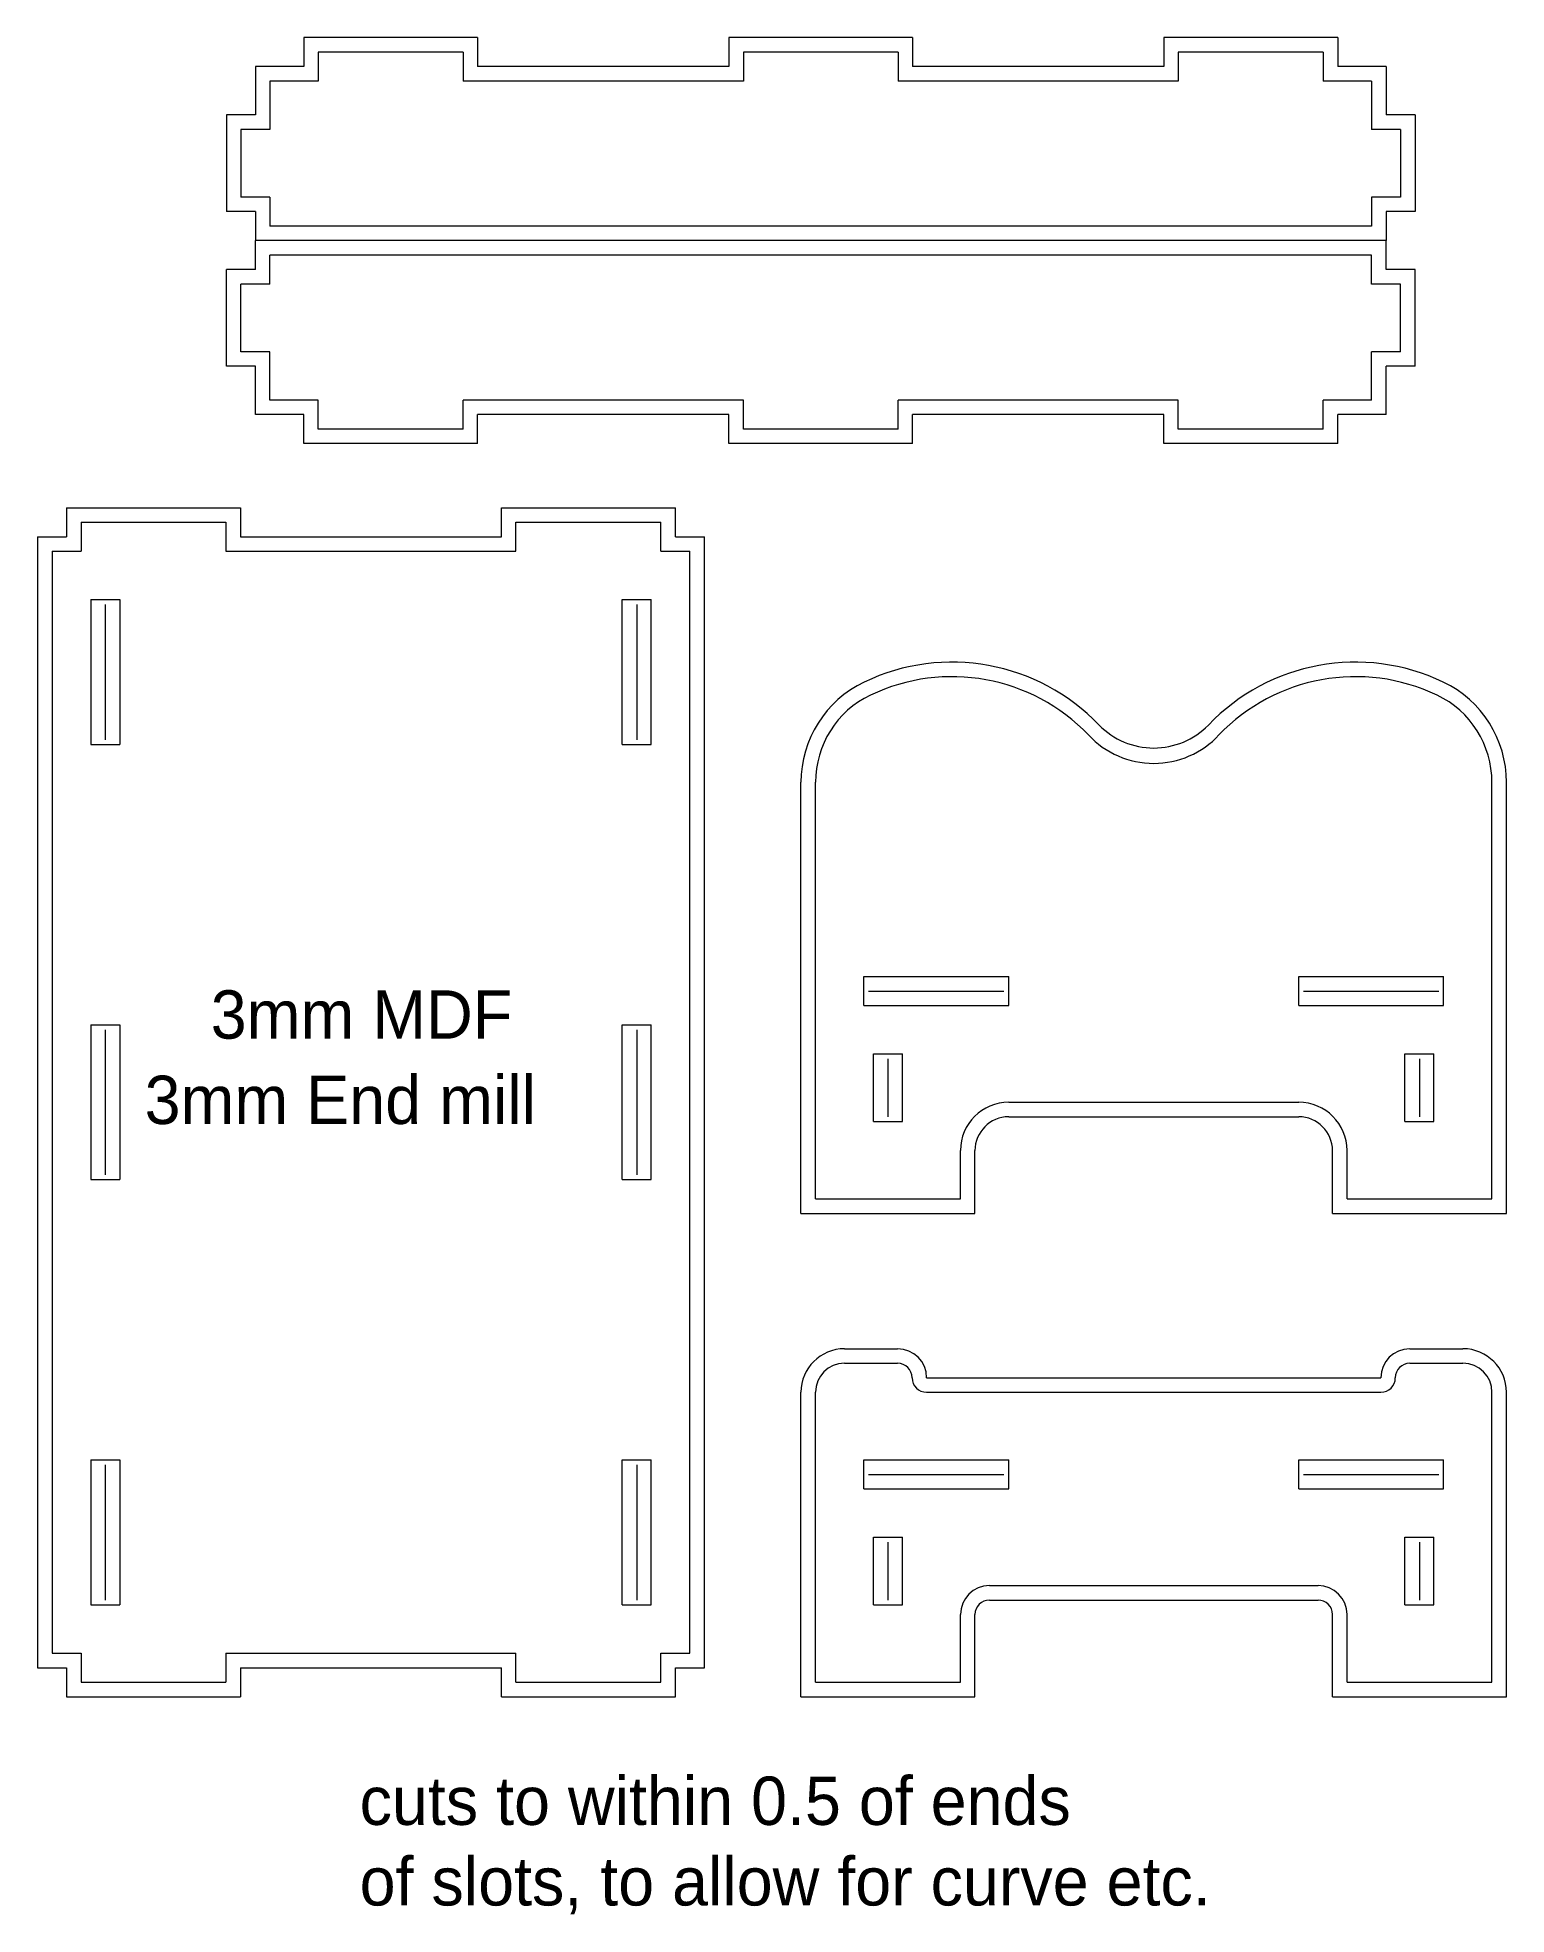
# Model space of a CAD drawing. Header units: millimetres. Extents: x 3 to 155, y -18 to 176.
import ezdxf

# ---------------------------------------------------------------- set-up
doc = ezdxf.new("R2010")
doc.units = ezdxf.units.MM
doc.layers.get('0').update_dxf_attribs({"linetype": 'CONTINUOUS', "lineweight": 0})
doc.layers.add('cut', color=5, linetype='CONTINUOUS', lineweight=0)
doc.layers.add('text', color=7, linetype='CONTINUOUS', lineweight=0)

msp = doc.modelspace()

# ---------------------------------------------------------------- linework, layer by layer
for p, q in [((32.29, 174.4), (32.29, 171.4)), ((47.29, 174.4), (32.29, 174.4)), ((47.29, 174.4), (47.29, 171.4)), ((76.29, 174.4), (76.29, 171.4)), ((92.29, 174.4), (76.29, 174.4)), ((92.29, 174.4), (92.29, 171.4)), ((136.29, 174.4), (121.29, 174.4)), ((121.29, 174.4), (121.29, 171.4)), ((136.29, 174.4), (136.29, 171.4)), ((27.29, 171.4), (27.29, 166.4)), ((32.29, 171.4), (27.29, 171.4)), ((76.29, 171.4), (47.29, 171.4)), ((121.29, 171.4), (92.29, 171.4)), ((141.29, 171.4), (136.29, 171.4)), ((141.29, 171.4), (141.29, 166.4)), ((24.29, 166.4), (24.29, 159.4)), ((27.29, 166.4), (24.29, 166.4)), ((144.29, 166.4), (141.29, 166.4)), ((144.29, 166.4), (144.29, 164.58)), ((144.29, 164.58), (144.29, 159.4)), ((27.29, 159.4), (24.29, 159.4)), ((27.29, 159.4), (27.29, 156.4)), ((144.29, 159.4), (141.29, 159.4)), ((141.29, 159.4), (141.29, 156.4)), ((141.29, 156.4), (27.29, 156.4)), ((141.29, 153.4), (27.29, 153.4)), ((27.29, 150.4), (27.29, 153.4)), ((141.29, 150.4), (141.29, 153.4)), ((24.29, 143.4), (24.29, 150.4)), ((27.29, 150.4), (24.29, 150.4)), ((144.29, 150.4), (141.29, 150.4)), ((144.29, 145.22), (144.29, 150.4)), ((144.29, 143.4), (144.29, 145.22)), ((27.29, 143.4), (24.29, 143.4)), ((27.29, 138.4), (27.29, 143.4)), ((144.29, 143.4), (141.29, 143.4)), ((141.29, 138.4), (141.29, 143.4)), ((32.29, 138.4), (27.29, 138.4)), ((32.29, 135.4), (32.29, 138.4)), ((47.29, 135.4), (47.29, 138.4)), ((76.29, 138.4), (47.29, 138.4)), ((76.29, 135.4), (76.29, 138.4)), ((92.29, 135.4), (92.29, 138.4)), ((121.29, 138.4), (92.29, 138.4)), ((121.29, 135.4), (121.29, 138.4)), ((141.29, 138.4), (136.29, 138.4)), ((136.29, 135.4), (136.29, 138.4)), ((47.29, 135.4), (32.29, 135.4)), ((92.29, 135.4), (76.29, 135.4)), ((136.29, 135.4), (121.29, 135.4)), ((7.75, 125.75), (22.75, 125.75)), ((7.75, 125.75), (7.75, 122.75)), ((22.75, 125.75), (22.75, 122.75)), ((52.75, 122.75), (52.75, 125.75)), ((52.75, 125.75), (67.75, 125.75)), ((67.75, 122.75), (67.75, 125.75)), ((4.75, 122.75), (4.75, 8.75)), ((4.75, 122.75), (7.75, 122.75)), ((22.75, 122.75), (52.75, 122.75)), ((67.75, 122.75), (70.75, 122.75)), ((70.75, 8.75), (70.75, 122.75)), ((8.75, 117.75), (11.75, 117.75)), ((8.75, 117.75), (8.75, 102.75)), ((11.75, 117.75), (11.75, 102.75)), ((63.75, 117.75), (66.75, 117.75)), ((63.75, 102.75), (63.75, 117.75)), ((66.75, 102.75), (66.75, 117.75)), ((8.75, 102.75), (11.75, 102.75)), ((63.75, 102.75), (66.75, 102.75)), ((83.75, 55.75), (83.75, 98.85)), ((153.75, 55.75), (153.75, 98.85)), ((88.75, 75.75), (88.75, 78.75)), ((88.75, 78.75), (103.75, 78.75)), ((103.75, 75.75), (103.75, 78.75)), ((133.75, 78.75), (148.75, 78.75)), ((133.75, 75.75), (133.75, 78.75)), ((148.75, 75.75), (148.75, 78.75)), ((88.75, 75.75), (103.75, 75.75)), ((133.75, 75.75), (148.75, 75.75)), ((8.75, 73.75), (11.75, 73.75)), ((8.75, 73.75), (8.75, 57.75)), ((11.75, 73.75), (11.75, 57.75)), ((63.75, 73.75), (66.75, 73.75)), ((63.75, 57.75), (63.75, 73.75)), ((66.75, 57.75), (66.75, 73.75)), ((89.75, 63.75), (89.75, 70.75)), ((89.75, 70.75), (92.75, 70.75)), ((92.75, 63.75), (92.75, 70.75)), ((144.75, 63.75), (144.75, 70.75)), ((144.75, 70.75), (147.75, 70.75)), ((147.75, 63.75), (147.75, 70.75)), ((103.75, 65.75), (133.75, 65.75)), ((89.75, 63.75), (92.75, 63.75)), ((144.75, 63.75), (147.75, 63.75)), ((98.75, 55.75), (98.75, 60.75)), ((138.75, 55.75), (138.75, 60.75)), ((8.75, 57.75), (11.75, 57.75)), ((63.75, 57.75), (66.75, 57.75)), ((83.75, 55.75), (98.75, 55.75)), ((138.75, 55.75), (153.75, 55.75)), ((86.75, 38.75), (92.25, 38.75)), ((93.75, 37.25), (93.75, 37.25)), ((143.75, 37.25), (143.75, 37.25)), ((145.25, 38.75), (150.75, 38.75)), ((83.75, 5.75), (83.75, 35.75)), ((95.25, 35.75), (142.25, 35.75)), ((153.75, 5.75), (153.75, 35.75)), ((8.75, 28.75), (11.75, 28.75)), ((8.75, 28.75), (8.75, 13.75)), ((11.75, 28.75), (11.75, 13.75)), ((63.75, 13.75), (63.75, 28.75)), ((63.75, 28.75), (66.75, 28.75)), ((66.75, 13.75), (66.75, 28.75)), ((88.75, 25.75), (88.75, 28.75)), ((88.75, 28.75), (103.75, 28.75)), ((103.75, 25.75), (103.75, 28.75)), ((133.75, 28.75), (148.75, 28.75)), ((133.75, 25.75), (133.75, 28.75)), ((148.75, 25.75), (148.75, 28.75)), ((88.75, 25.75), (103.75, 25.75)), ((133.75, 25.75), (148.75, 25.75)), ((89.75, 13.75), (89.75, 20.75)), ((89.75, 20.75), (92.75, 20.75)), ((92.75, 13.75), (92.75, 20.75)), ((144.75, 13.75), (144.75, 20.75)), ((144.75, 20.75), (147.75, 20.75)), ((147.75, 13.75), (147.75, 20.75)), ((101.75, 15.75), (114.5, 15.75)), ((114.5, 15.75), (135.75, 15.75)), ((8.75, 13.75), (11.75, 13.75)), ((63.75, 13.75), (66.75, 13.75)), ((89.75, 13.75), (92.75, 13.75)), ((144.75, 13.75), (147.75, 13.75)), ((98.75, 5.75), (98.75, 12.75)), ((138.75, 5.75), (138.75, 12.75)), ((4.75, 8.75), (7.75, 8.75)), ((7.75, 8.75), (7.75, 5.75)), ((22.75, 8.75), (22.75, 5.75)), ((22.75, 8.75), (52.75, 8.75)), ((52.75, 5.75), (52.75, 8.75)), ((67.75, 8.75), (70.75, 8.75)), ((67.75, 5.75), (67.75, 8.75)), ((7.75, 5.75), (22.75, 5.75)), ((52.75, 5.75), (67.75, 5.75)), ((83.75, 5.75), (98.75, 5.75)), ((138.75, 5.75), (153.75, 5.75))]:
    msp.add_line(p, q)
for centre, radius, start, end in [((97.88, 90.23), 19.55, 43.7481, 115.5813), ((139.62, 90.23), 19.55, 64.4187, 136.2519), ((93.75, 98.85), 10, 115.5813, 180), ((143.75, 98.85), 10, 0, 64.4187), ((118.75, 110.04), 9.23, 222.9874, 317.0126), ((103.75, 60.75), 5, 90, 180), ((133.75, 60.75), 5, 0, 90), ((86.75, 35.75), 3, 90, 180), ((92.25, 37.25), 1.5, 0, 90), ((95.25, 37.25), 1.5, 180, 270), ((142.25, 37.25), 1.5, 270, 0), ((145.25, 37.25), 1.5, 90, 180), ((150.75, 35.75), 3, 0, 90), ((101.75, 12.75), 3, 90, 180), ((135.75, 12.75), 3, 0, 90)]:
    msp.add_arc(centre, radius, start, end)
at = {"layer": 'cut'}
for p, q in [((30.79, 175.9), (30.79, 172.9)), ((48.79, 175.9), (30.79, 175.9)), ((48.79, 175.9), (48.79, 172.9)), ((74.79, 175.9), (74.79, 172.9)), ((93.79, 175.9), (74.79, 175.9)), ((93.79, 175.9), (93.79, 172.9)), ((119.79, 175.9), (119.79, 172.9)), ((137.79, 175.9), (119.79, 175.9)), ((137.79, 175.9), (137.79, 172.9)), ((25.79, 172.9), (25.79, 167.9)), ((30.79, 172.9), (25.79, 172.9)), ((74.79, 172.9), (48.79, 172.9)), ((119.79, 172.9), (93.79, 172.9)), ((142.79, 172.9), (137.79, 172.9)), ((142.79, 172.9), (142.79, 167.9)), ((22.79, 167.9), (22.79, 157.9)), ((25.79, 167.9), (22.79, 167.9)), ((145.79, 167.9), (142.79, 167.9)), ((145.79, 167.9), (145.79, 157.9)), ((25.79, 157.9), (22.79, 157.9)), ((25.79, 157.9), (25.79, 154.9)), ((145.79, 157.9), (142.79, 157.9)), ((142.79, 157.9), (142.79, 154.9)), ((25.79, 151.9), (25.79, 154.9)), ((142.79, 154.9), (25.79, 154.9)), ((142.79, 151.9), (142.79, 154.9)), ((25.79, 151.9), (22.79, 151.9)), ((22.79, 141.9), (22.79, 151.9)), ((145.79, 151.9), (142.79, 151.9)), ((145.79, 141.9), (145.79, 151.9)), ((25.79, 141.9), (22.79, 141.9)), ((25.79, 136.9), (25.79, 141.9)), ((142.79, 136.9), (142.79, 141.9)), ((145.79, 141.9), (142.79, 141.9)), ((30.79, 136.9), (25.79, 136.9)), ((30.79, 133.9), (30.79, 136.9)), ((48.79, 133.9), (48.79, 136.9)), ((74.79, 136.9), (48.79, 136.9)), ((74.79, 133.9), (74.79, 136.9)), ((93.79, 133.9), (93.79, 136.9)), ((119.79, 136.9), (93.79, 136.9)), ((119.79, 133.9), (119.79, 136.9)), ((137.79, 133.9), (137.79, 136.9)), ((142.79, 136.9), (137.79, 136.9)), ((48.79, 133.9), (30.79, 133.9)), ((93.79, 133.9), (74.79, 133.9)), ((137.79, 133.9), (119.79, 133.9)), ((6.25, 127.25), (24.25, 127.25)), ((6.25, 127.25), (6.25, 124.25)), ((24.25, 127.25), (24.25, 124.25)), ((51.25, 124.25), (51.25, 127.25)), ((51.25, 127.25), (69.25, 127.25)), ((69.25, 124.25), (69.25, 127.25)), ((3.25, 124.25), (6.25, 124.25)), ((3.25, 124.25), (3.25, 7.25)), ((24.25, 124.25), (51.25, 124.25)), ((69.25, 124.25), (72.25, 124.25)), ((72.25, 7.25), (72.25, 124.25)), ((10.25, 117.25), (10.25, 110.73)), ((65.25, 117.25), (65.25, 110.47)), ((10.25, 110.73), (10.25, 103.25)), ((65.25, 110.47), (65.25, 103.25)), ((82.25, 54.25), (82.25, 98.85)), ((155.25, 54.25), (155.25, 98.85)), ((89.25, 77.25), (96.17, 77.25)), ((96.17, 77.25), (103.25, 77.25)), ((134.25, 77.25), (141.67, 77.25)), ((141.67, 77.25), (148.25, 77.25)), ((10.25, 73.25), (10.25, 65.39)), ((65.25, 73.25), (65.25, 65.39)), ((91.25, 70.25), (91.25, 67.76)), ((146.25, 70.25), (146.25, 66.97)), ((91.25, 67.76), (91.25, 64.25)), ((146.25, 66.97), (146.25, 64.25)), ((10.25, 65.39), (10.25, 58.25)), ((65.25, 65.39), (65.25, 58.25)), ((103.75, 64.25), (133.75, 64.25)), ((100.25, 54.25), (100.25, 60.75)), ((137.25, 54.25), (137.25, 60.75)), ((82.25, 54.25), (100.25, 54.25)), ((137.25, 54.25), (155.25, 54.25)), ((86.75, 40.25), (92.25, 40.25)), ((145.25, 40.25), (150.75, 40.25)), ((95.25, 37.25), (142.25, 37.25)), ((82.25, 4.25), (82.25, 35.75)), ((155.25, 4.25), (155.25, 35.75)), ((10.25, 28.25), (10.25, 20.83)), ((65.25, 28.25), (65.25, 20.83)), ((89.25, 27.25), (95.67, 27.25)), ((95.67, 27.25), (103.25, 27.25)), ((134.25, 27.25), (142.17, 27.25)), ((142.17, 27.25), (148.25, 27.25)), ((10.25, 20.83), (10.25, 14.25)), ((65.25, 20.83), (65.25, 14.25)), ((91.25, 20.25), (91.25, 17.66)), ((146.25, 20.25), (146.25, 16.87)), ((91.25, 17.66), (91.25, 14.25)), ((146.25, 16.87), (146.25, 14.25)), ((101.75, 14.25), (114.5, 14.25)), ((114.5, 14.25), (135.75, 14.25)), ((100.25, 4.25), (100.25, 12.75)), ((137.25, 4.25), (137.25, 12.75)), ((3.25, 7.25), (6.25, 7.25)), ((6.25, 7.25), (6.25, 4.25)), ((24.25, 7.25), (51.25, 7.25)), ((24.25, 7.25), (24.25, 4.25)), ((51.25, 4.25), (51.25, 7.25)), ((69.25, 7.25), (72.25, 7.25)), ((69.25, 4.25), (69.25, 7.25)), ((6.25, 4.25), (24.25, 4.25)), ((51.25, 4.25), (69.25, 4.25)), ((82.25, 4.25), (100.25, 4.25)), ((137.25, 4.25), (155.25, 4.25))]:
    msp.add_line(p, q, dxfattribs=at)
for centre, radius, start, end in [((97.88, 90.23), 21.05, 43.7193, 115.5813), ((139.62, 90.23), 21.05, 64.4187, 136.2807), ((93.75, 98.85), 11.5, 115.5813, 180), ((143.75, 98.85), 11.5, 0, 64.4187), ((118.75, 110.32), 7.92, 224.4156, 315.5844), ((103.75, 60.75), 3.5, 90, 180), ((133.75, 60.75), 3.5, 0, 90), ((86.75, 35.75), 4.5, 90, 180), ((92.25, 37.25), 3, 0, 90), ((145.25, 37.25), 3, 90, 180), ((150.75, 35.75), 4.5, 0, 90), ((101.75, 12.75), 1.5, 90, 180), ((135.75, 12.75), 1.5, 0, 90)]:
    msp.add_arc(centre, radius, start, end, dxfattribs=at)

# ---------------------------------------------------------------- texts
at = {"layer": 'text', "char_height": 5, "width": 100, "attachment_point": 1}
for s, insert in [('3mm\\~MDF', (21.17, 77.33)), ('3mm\\~End\\~mill', (14.33, 68.5)), ('cuts\\~to\\~within\\~0.5\\~of\\~ends\\Pof\\~slots,\\~to\\~allow\\~for\\~curve\\~etc.', (36.58, -4.01))]:
    msp.add_mtext(s, dxfattribs=dict(at, insert=insert))

doc.saveas('drawing.dxf')
